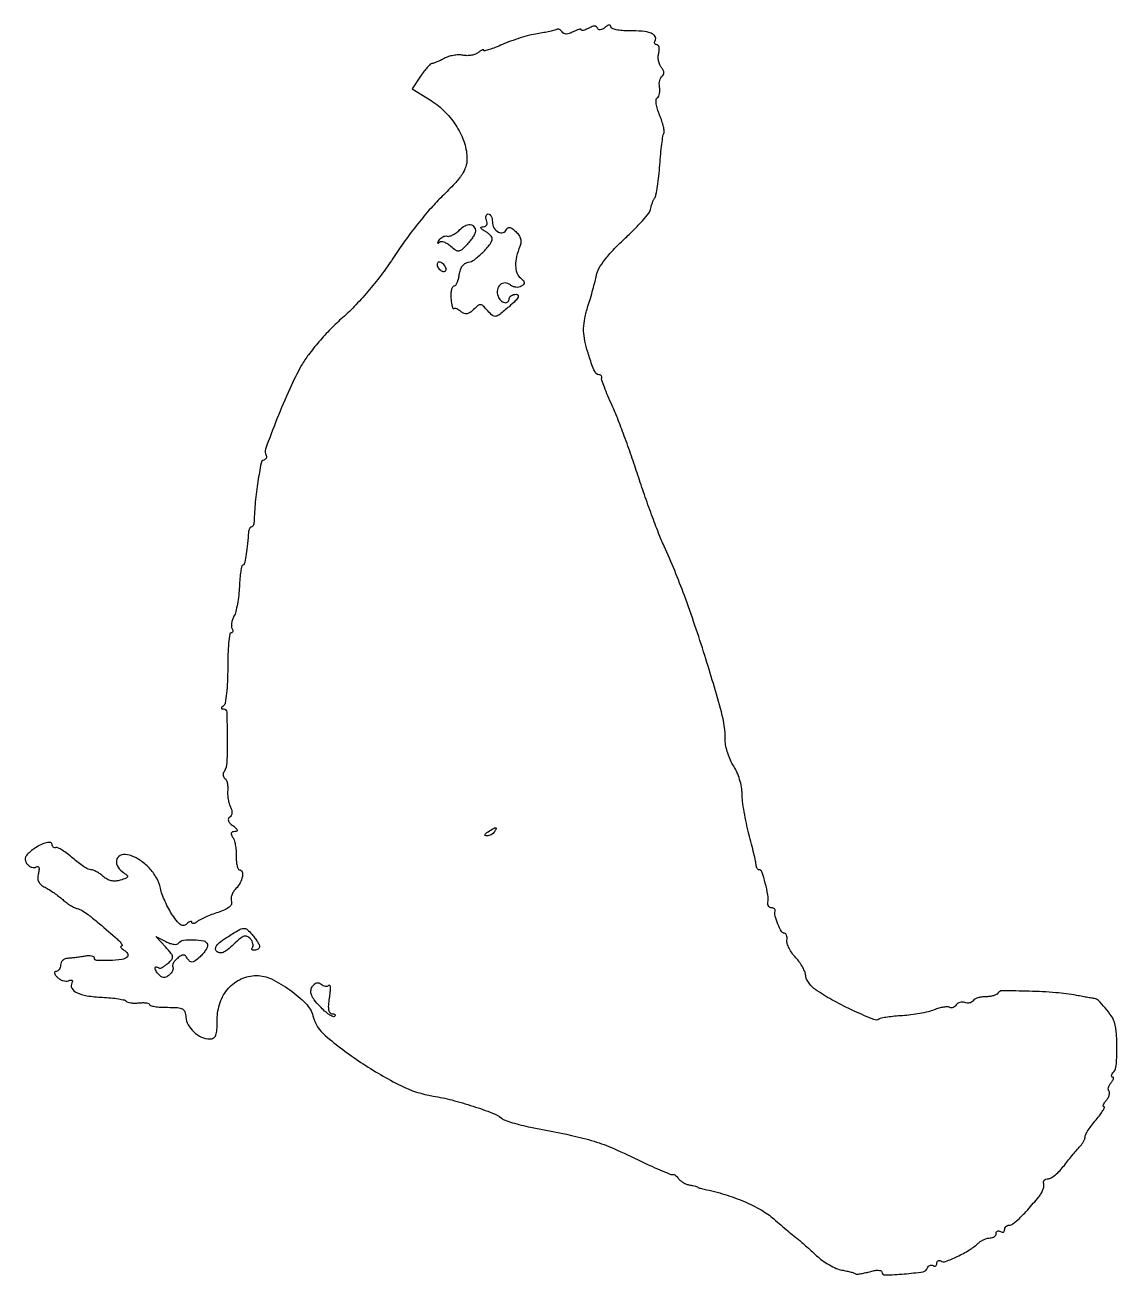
# Model space of a CAD drawing. Extents: x 1 to 259, y 0 to 296.
import ezdxf

# ---------------------------------------------------------------- set-up
doc = ezdxf.new("R2010")
doc.units = 0

msp = doc.modelspace()

# ---------------------------------------------------------------- linework, layer by layer
for points in [[(133.75, 294.888134, -0.024068), (133.078349, 294.550648, -0.047874), (132.514062, 294.362509, -0.080935), (132.133936, 294.337908, -0.386111), (132, 294.485494, 0.40153), (131.858213, 294.633586, 0.068351), (131.430327, 294.593681, 0.043288), (130.804918, 294.389198, 0.022222), (130.060688, 294.032479, -0.035531), (129.159668, 293.629714, -0.085706), (128.443546, 293.500631, -0.124799), (127.894859, 293.635467, -0.132757), (127.49159, 294.013608, 0.064827), (127.19996, 294.372002, 0.082176), (126.846788, 294.610671, 0.09849), (126.489075, 294.695922, 0.147957), (126.180902, 294.615203, -0.074717), (125.722807, 294.421094, -0.007359), (124.555595, 294.139264, -0.009164), (123.145825, 293.847798, -0.007143), (121.604102, 293.581148, 0.023501), (119.800187, 293.208017, 0.012001), (117.573606, 292.57988, 0.011898), (115.305226, 291.821213, 0.017482), (113.354102, 291.038487, -0.010226), (111.683874, 290.340146, -0.018218), (110.279017, 289.844557, -0.014034), (109.183272, 289.535816, -0.488423), (109, 289.678675, 0.393976), (108.887435, 289.799359, 0.113503), (108.611046, 289.755761, 0.053622), (108.184595, 289.528499, 0.023992), (107.675903, 289.145986, -0.084587), (107.002216, 288.756715, -0.044137), (106.064211, 288.500178, -0.042231), (105.02775, 288.40211, -0.050086), (104.048662, 288.490628, 0.054733), (103.012001, 288.574674, 0.03421), (101.798507, 288.456772, 0.03408), (100.60378, 288.172769, 0.051652), (99.622759, 287.752522, -0.012784), (98.753882, 287.297549, -0.014517), (97.898544, 286.907572, -0.013788), (97.156961, 286.618938, -0.07448), (96.733986, 286.535435, 0.179539), (96.331311, 286.364465, 0.019888), (95.620243, 285.637308, 0.02223), (94.820861, 284.668734, 0.016242), (94.018198, 283.527741), (92.068423, 280.555482), (96.505805, 277.793585, -0.060287), (99.87299, 275.086415, -0.055687), (102.600604, 271.585978, -0.057939), (104.393829, 267.726315, -0.079966), (105, 263.960387, -0.08067), (104.700892, 262.118547, -0.066638), (103.825735, 260.330004, -0.041978), (102.139688, 258.210776, -0.011503), (99.138346, 255.170549, 0.021471), (96.500227, 252.389517, 0.010645), (93.386086, 248.653071, 0.010545), (90.31648, 244.635498, 0.0152), (87.787444, 240.94629, -0.017108), (85.070761, 237.015593, -0.015143), (81.983137, 233.112355, -0.015492), (78.76037, 229.514919, -0.021435), (75.639603, 226.510322, 0.019068), (72.845332, 223.845428, 0.015142), (70.031024, 220.767452, 0.015463), (67.576032, 217.728319, 0.0337), (65.931669, 215.224929, 0.022505), (63.115209, 209.663865, 0.012042), (60.117757, 202.568645, 0.004942), (57.388432, 195.442186, 0.231361), (57.537476, 193.939363, -0.123983), (57.638645, 193.620093, -0.129711), (57.573861, 193.296889, -0.11505), (57.347121, 193.019289, -0.083961), (56.994341, 192.831447, 0.272502), (56.36104, 192.10494, 0.007285), (55.611983, 187.749306, 0.014881), (55.002405, 182.936202, 0.016411), (54.704903, 178.25, -0.047406), (54.644637, 177.771624, -0.066105), (54.496053, 177.367188, -0.084745), (54.287027, 177.094034, -0.189348), (54.047619, 177, 0.236468), (53.802654, 176.877286, 0.062865), (53.58044, 176.485938, 0.049784), (53.410786, 175.920244, 0.033421), (53.326523, 175.25, -0.010706), (53.098317, 172.391308, -0.019417), (52.771272, 170.068902, -0.01494), (52.396496, 168.298493, -0.345967), (52.016741, 168, 0.35826), (51.790766, 167.814242, 0.010572), (51.562877, 166.51469, 0.016631), (51.367369, 164.882197, 0.010128), (51.239862, 162.943626, -0.016936), (51.074596, 160.863737, -0.016833), (50.768734, 158.795551, -0.01694), (50.379786, 157.009019, -0.060864), (49.958769, 155.922959, 0.041055), (49.6013, 155.098991, 0.044254), (49.394114, 154.247998, 0.048796), (49.354201, 153.493559, 0.12792), (49.512773, 152.979333, -0.063114), (49.683673, 152.604235, -0.133822), (49.694881, 152.287679, -0.191589), (49.550099, 152.080202, -0.146777), (49.282774, 152, 0.374952), (48.950999, 151.7105, 0.009533), (48.700581, 149.576562, 0.015736), (48.523789, 146.913176, 0.009499), (48.473757, 143.75, -0.011326), (48.411166, 140.535783, -0.01646), (48.198541, 137.707623, -0.012015), (47.893864, 135.412661, -0.197809), (47.5, 134.765313, 0.028165), (47.09728, 134.432972, 0.209105), (47, 134.210532, 0.346242), (47.114938, 134.064451, 0.055669), (47.5, 134.015564, -0.399192), (48.238695, 133.292537, -0.007149), (48.372841, 127.250927, -0.011376), (48.285746, 121.385186, -0.129715), (47.617173, 119.189589, 0.079603), (47.43331, 118.74821, 0.091116), (47.408621, 118.292308, 0.100764), (47.54463, 117.893249, 0.122582), (47.819688, 117.611439, -0.150966), (48.133946, 117.25136, -0.04757), (48.363197, 116.566041, -0.042578), (48.486363, 115.708447, -0.036042), (48.473066, 114.79234, 0.036829), (48.460107, 113.791046, 0.026311), (48.586849, 112.67714, 0.026719), (48.821928, 111.622575, 0.050237), (49.13977, 110.810688, -0.052635), (49.426625, 110.067501, -0.086949), (49.486755, 109.399137, -0.108516), (49.318319, 108.854479, -0.125937), (48.942863, 108.464688, 0.16596), (48.635117, 108.09052, 0.179978), (48.633596, 107.620358, 0.104475), (48.985782, 107.059985, 0.038214), (49.690159, 106.435803, -0.018609), (50.482205, 105.787496, -0.137263), (50.745185, 105.381538, -0.391839), (50.626976, 105.133604, -0.089192), (50.127555, 105.031803, 0.072697), (49.586554, 104.939879, 0.228419), (49.327227, 104.692126, 0.193907), (49.336638, 104.299636, 0.053148), (49.646417, 103.75, -0.08319), (49.986613, 103.051863, -0.025806), (50.260404, 101.9125, -0.025009), (50.439537, 100.585926, -0.025117), (50.484964, 99.25, 0.022757), (50.521438, 98.004397, 0.036642), (50.677972, 96.954687, 0.042191), (50.915647, 96.201357, 0.304099), (51.216102, 96, -0.321171), (51.858999, 95.539543, -0.127769), (51.943238, 94.396687, -0.080376), (51.406544, 92.884244, -0.071119), (50.402873, 91.54573, 0.056402), (49.832445, 90.829724, 0.055886), (49.434366, 90.002202, 0.0611), (49.257861, 89.192658, 0.115264), (49.348602, 88.533942, -0.191518), (49.340183, 87.835166, -0.123074), (48.85286, 87.17434, -0.070291), (47.823962, 86.543362, -0.024569), (46.195729, 85.929318, 0.012919), (44.689173, 85.400901, 0.013086), (43.218433, 84.79747, 0.012973), (41.96785, 84.206487, 0.050914), (41.25, 83.747232, -0.039045), (40.769789, 83.423728, -0.095254), (40.367188, 83.288139, -0.198147), (40.110515, 83.355407, -0.235003), (40, 83.577555, 0.251773), (39.89206, 83.778327, 0.22247), (39.654891, 83.813298, 0.09042), (39.277124, 83.620568, 0.033334), (38.825162, 83.225162, -0.149423), (38.138779, 82.860157, -0.18692), (37.434085, 82.986555, -0.088204), (36.604612, 83.71848, -0.018767), (35.459303, 85.275162, -0.025275), (34.570039, 86.737899, -0.017564), (33.710377, 88.470502, -0.01776), (33.00109, 90.196341, -0.034585), (32.582268, 91.624418, 0.074342), (31.628753, 94.123131, 0.060069), (29.928189, 96.441101, 0.059708), (27.713016, 98.301535, 0.071329), (25.245074, 99.454016, 0.134701), (23.442629, 99.502114, 0.234105), (22.324135, 98.558031, 0.217974), (22.353789, 97.030033, 0.123316), (23.561517, 95.578676, -0.014865), (24.648806, 94.732907, -0.280828), (24.78389, 94.341612, -0.254713), (24.501328, 94.015491, -0.012672), (23.115278, 93.536588, -0.058953), (22.02236, 93.326894, -0.071603), (20.983035, 93.400988, -0.071602), (20.006783, 93.765215, -0.058946), (19.099596, 94.409867, 0.030007), (18.340191, 95.018421, 0.029844), (17.512059, 95.532898, 0.031259), (16.735995, 95.892329, 0.093076), (16.162601, 96, -0.122807), (15.522846, 96.159538, -0.020189), (14.414265, 96.807813, -0.021157), (13.14683, 97.697108, -0.017279), (11.867721, 98.75, 0.01719), (10.61072, 99.78507, 0.023735), (9.410343, 100.61875, 0.021668), (8.386018, 101.200144, 0.189936), (7.876379, 101.25, -0.109361), (7.54238, 101.229927, -0.13302), (7.257436, 101.357968, -0.127002), (7.06715, 101.618219, -0.094956), (7, 101.968615, 0.4025), (6.521796, 102.466419, 0.091744), (5.247039, 102.283116, 0.055785), (3.497183, 101.465201, 0.040236), (1.753531, 100.196209, 0.038887), (0.961716, 99.40139, 0.121848), (0.627198, 98.731718, 0.154162), (0.682809, 98.08019, 0.075559), (1.116838, 97.359219, 0.066907), (1.619201, 96.896393, 0.075157), (2.207356, 96.604398, 0.0854), (2.78795, 96.522346, 0.131648), (3.27083, 96.667382, -0.159513), (3.654048, 96.760031, -0.306161), (3.890581, 96.571345, -0.113942), (3.931558, 96.035645, -0.02631), (3.747721, 95.143284, 0.063503), (3.609126, 94.074388, 0.113973), (3.805418, 93.216209, 0.108075), (4.368667, 92.501077, 0.05328), (5.340197, 91.861949, -0.021858), (6.311521, 91.306928, -0.011979), (7.453058, 90.54789, -0.011921), (8.577295, 89.720256, -0.018609), (9.5, 88.949914, 0.02358), (10.371417, 88.236966, 0.021297), (11.335456, 87.583118, 0.021849), (12.249746, 87.072071, 0.061097), (12.939851, 86.824877, -0.077017), (14.067313, 86.380234, -0.029101), (15.481328, 85.438451, -0.014275), (17.648028, 83.706663, -0.002117), (21.90301, 80.070943, -0.017822), (22.763892, 79.273837, -0.041235), (23.334876, 78.603841, -0.092164), (23.54069, 78.166154, -0.486013), (23.40301, 77.984687, 0.225624), (23.20916, 77.888458, 0.311292), (23.197377, 77.700593, 0.090583), (23.462656, 77.399107, 0.026157), (23.97104, 77.03906, -0.051363), (24.485598, 76.634279, -0.083197), (24.815298, 76.187362, -0.118064), (24.914528, 75.772074, -0.198784), (24.779395, 75.446062, -0.165018), (23.49674, 74.813271, -0.023203), (20.514045, 74.559661, -0.019575), (17.562323, 74.561785, -0.402585), (17, 75.146985, 0.269517), (16.831525, 75.436832, 0.083382), (16.339062, 75.617361, 0.057874), (15.612224, 75.667866, 0.034525), (14.75, 75.568036, -0.008981), (13.760734, 75.401956, -0.00639), (12.646875, 75.249995, -0.006453), (11.580074, 75.132275, -0.013641), (10.75, 75.07431, 0.083533), (10.081636, 74.932471, 0.089438), (9.514062, 74.581204, 0.095945), (9.133993, 74.07801, 0.114392), (9, 73.5, -0.067535), (8.922201, 72.926637, -0.084261), (8.694668, 72.440625, -0.099626), (8.356949, 72.115617, -0.142866), (7.960573, 72, 0.193963), (7.667696, 71.881944, 0.250194), (7.579504, 71.610497, 0.109112), (7.760927, 71.173552, 0.035126), (8.20531, 70.625299, 0.068689), (8.80221, 70.140359, 0.061882), (9.529172, 69.814404, 0.065337), (10.270511, 69.689125, 0.101175), (10.908781, 69.795238, -0.041033), (11.445327, 69.952076, -0.200473), (11.749208, 69.892583, -0.315555), (11.83645, 69.667939, -0.078328), (11.675055, 69.283246, 0.273011), (11.649657, 68.046996, 0.154804), (12.77941, 66.992121, 0.072806), (15.229957, 66.237807, 0.026921), (18.833774, 65.878308, -0.011734), (20.884407, 65.736456, -0.017107), (22.681362, 65.507478, -0.012661), (24.130889, 65.234305, -0.204176), (24.528604, 64.953717, 0.184434), (24.852008, 64.70661, 0.037636), (25.568694, 64.552019, 0.035017), (26.478186, 64.490803, 0.02664), (27.475679, 64.546787, -0.024521), (28.443298, 64.605207, -0.040658), (29.258562, 64.548043, -0.05069), (29.834838, 64.39932, -0.313867), (30.000278, 64.161944, 0.346083), (30.205036, 63.901778, 0.020788), (31.248831, 63.694446, 0.023995), (32.621065, 63.547707, 0.014638), (34.250278, 63.5, -0.015425), (36.658262, 63.425697, -0.105815), (37.793468, 63.108413, -0.189264), (38.372736, 62.438968, -0.072341), (38.615449, 61.208629, 0.114484), (39.139117, 59.375908, 0.080528), (40.470705, 57.684753, 0.079056), (42.296916, 56.474389, 0.102696), (44.25, 56.031803, 0.140346), (45.115317, 56.262645, 0.167463), (45.656149, 56.905552, 0.077622), (45.930811, 58.177952, 0.014417), (46, 60.576923, -0.083703), (46.68615, 64.646934, -0.098662), (48.66068, 68.011354, -0.104901), (51.660516, 70.218631, -0.106731), (55.279275, 71, -0.112825), (58.803966, 70.194397, -0.042934), (63.166434, 67.607702, -0.042591), (66.967337, 64.36601, -0.134197), (68.596355, 61.472115, 0.157885), (71.516938, 56.804279, 0.027566), (79.930626, 50.495289, 0.030671), (89.398923, 44.986199, 0.076379), (97, 42.524686, -0.023377), (101.390518, 41.600507, -0.01454), (106.444698, 40.129135, -0.012229), (111.050995, 38.516157, -0.078959), (113.183457, 37.298382, 0.080146), (114.015565, 36.825794, 0.013988), (115.728891, 36.241639, 0.01487), (117.797781, 35.66711, 0.012852), (120, 35.1852, -0.004512), (129.698065, 33.231869, -0.022935), (135.029847, 31.849739, -0.028688), (139.668861, 30.120188, -0.009731), (146.20541, 27.093166, 0.005666), (148.82444, 25.854355, 0.008482), (151.141674, 24.837492, 0.004285), (153.113796, 24.031472, 0.157633), (153.593606, 23.999408, -0.152336), (153.906804, 23.98173, -0.063588), (154.284948, 23.782099, -0.054791), (154.665401, 23.446923, -0.046417), (154.988303, 23.018926, 0.082841), (155.397303, 22.551543, 0.040706), (156.049183, 22.100531, 0.038927), (156.820543, 21.731659, 0.045658), (157.600106, 21.510027, -0.007289), (158.328482, 21.362136, -0.011843), (158.941906, 21.212942, -0.00558), (159.446465, 21.071438, -0.333113), (159.5, 21, 0.31957), (159.550936, 20.928444, 0.008502), (159.940625, 20.800798, 0.014734), (160.424981, 20.66671, 0.009167), (161, 20.53675, -0.023869), (165.905282, 19.275482, -0.026243), (170.511528, 17.584268, -0.028331), (174.496144, 15.605138, -0.049534), (177.5, 13.475884, 0.001831), (179.141408, 12.059441, 0.001926), (180.765625, 10.678986, 0.001842), (182.175717, 9.498707, 0.008659), (183, 8.837698, -0.012351), (183.778115, 8.204217, -0.003436), (184.965615, 7.173434, -0.003466), (186.293915, 5.987891, -0.003631), (187.585074, 4.802146, 0.03241), (188.97839, 3.663091, 0.025871), (190.613549, 2.617768, 0.026557), (192.234648, 1.806567, 0.057935), (193.562546, 1.40288, -0.008835), (194.695793, 1.176632, -0.012063), (195.707469, 0.930291, -0.008955), (196.535979, 0.691256, -0.122255), (196.802746, 0.530588, 0.221946), (197.073907, 0.43204, 0.015177), (197.907518, 0.531351, 0.019396), (198.929424, 0.725462, 0.0132), (200.075273, 1.021588, -0.025339), (201.212931, 1.286322, -0.04752), (202.153216, 1.364541, -0.070266), (202.791952, 1.266519, -0.330896), (203, 0.986569, 0.421409), (203.763421, 0.241629, 0.015365), (208.240113, 0.489134, 0.015767), (212.738048, 1.020039, 0.282155), (213.805907, 1.917721, -0.09417), (214.015135, 2.292177, -0.120859), (214.332288, 2.52484, -0.127045), (214.708515, 2.577717, -0.110565), (215.08541, 2.447214, 0.099764), (215.434119, 2.318063, 0.176677), (215.731339, 2.37643, 0.16868), (215.930416, 2.616203, 0.08992), (216, 3, -0.089516), (216.069303, 3.383992, -0.168304), (216.267743, 3.624137, -0.176998), (216.563969, 3.68306, -0.100223), (216.911467, 3.554716, 0.233042), (218.047764, 3.445681, 0.019951), (220.817103, 4.623544, 0.026651), (223.660544, 6.159725, 0.048057), (225.775802, 7.75, -0.044972), (226.404126, 8.228465, -0.035132), (227.160928, 8.632812, -0.036158), (227.925502, 8.910327, -0.069083), (228.571429, 9, 0.072485), (229.11733, 9.079557, 0.087342), (229.580357, 9.311086, 0.100474), (229.889898, 9.655168, 0.133873), (230, 10.059017, -0.108972), (230.078288, 10.413961, -0.182303), (230.29375, 10.6254, -0.161196), (230.6179, 10.656512, -0.082592), (231, 10.5, 0.082592), (231.3821, 10.343488, 0.161196), (231.70625, 10.3746, 0.182303), (231.921712, 10.586039, 0.108972), (232, 10.940983, -0.097951), (232.079946, 11.345161, -0.097682), (232.307776, 11.688914, -0.098196), (232.647904, 11.919111, -0.100137), (233.047749, 12, 0.16787), (233.965714, 12.317135, 0.024548), (235.476995, 13.627631, 0.020419), (237.452023, 15.678686, 0.007566), (240.067311, 18.717976, 0.040367), (240.637371, 19.525441, 0.043018), (241.056536, 20.397492, 0.047168), (241.27803, 21.204677, 0.124461), (241.233978, 21.798066, -0.117531), (241.193702, 22.255805, -0.141887), (241.372192, 22.646932, -0.128371), (241.750224, 22.908587, -0.087747), (242.2671, 23, 0.140157), (242.975197, 23.202467, 0.033051), (243.98457, 23.927768, 0.031497), (245.076527, 24.949384, 0.026502), (246.100433, 26.15836, -0.005054), (247.110813, 27.460701, -0.004833), (248.162315, 28.762077, -0.004794), (249.11256, 29.892883, -0.017237), (249.75, 30.586932, 0.035002), (250.22835, 31.146391, 0.033294), (250.632812, 31.776212, 0.035084), (250.913416, 32.381401, 0.091257), (251, 32.851846, -0.125383), (251.14188, 33.408738, -0.016864), (251.760488, 34.458143, -0.018601), (252.597561, 35.672353, -0.014684), (253.588894, 36.923275, 0.012745), (254.532382, 38.104385, 0.025158), (255.208344, 39.096212, 0.031677), (255.58654, 39.814595, 0.543724), (255.466449, 40, -0.363909), (255.308226, 40.132736, -0.131539), (255.335644, 40.447724, -0.059922), (255.583797, 40.938549, -0.026236), (256.020056, 41.524166, 0.04288), (256.457597, 42.154185, 0.059266), (256.727238, 42.786794, 0.074703), (256.800908, 43.327581, 0.195345), (256.651177, 43.682157, -0.177177), (256.492108, 44.024753, -0.080741), (256.530707, 44.524011, -0.064882), (256.751805, 45.097664, -0.048855), (257.131121, 45.657991, 0.03138), (257.507117, 46.173696, 0.074889), (257.698909, 46.605785, 0.168576), (257.680843, 46.880088, 0.301415), (257.5, 47, -0.269685), (257.30869, 47.11128, -0.181847), (257.268084, 47.367188, -0.083616), (257.423865, 47.769725, -0.034848), (257.756515, 48.25, 0.149048), (258.353879, 49.74774, 0.017384), (258.531837, 53.389524, 0.021928), (258.418856, 57.181364, 0.05181), (257.921197, 59.960954, 0.080115), (257.233481, 61.419555, 0.024827), (255.760546, 63.356653, 0.020656), (254.152513, 65.113989, 0.170879), (253.192761, 65.577529, -0.014109), (252.753423, 65.639291, -0.001316), (251.675374, 65.824914, -0.00169), (250.390976, 66.054026, -0.001327), (249, 66.31082, 0.026534), (244.092201, 66.963223, 0.012892), (237.773441, 67.300453, 0.005272), (231.447334, 67.40796, 0.261655), (230.390848, 66.823388, -0.145145), (230.035432, 66.505995, -0.04082), (229.331748, 66.24187, -0.037491), (228.449129, 66.060628, -0.031906), (227.5, 66, 0.036906), (226.54489, 65.929406, 0.040938), (225.644118, 65.719079, 0.044929), (224.918646, 65.411487, 0.132368), (224.526992, 65.043674, -0.119091), (224.197939, 64.718052, -0.081683), (223.708064, 64.52234, -0.074475), (223.135828, 64.483134, -0.071657), (222.569126, 64.611848, 0.081176), (221.996447, 64.730567, 0.077827), (221.40692, 64.663708, 0.081799), (220.891443, 64.426359, 0.106015), (220.532052, 64.051862, -0.076557), (220.212176, 63.67698, -0.089593), (219.809887, 63.439712, -0.100758), (219.389449, 63.374734, -0.127197), (219.014818, 63.490842, 0.148513), (218.51029, 63.624357, 0.030598), (217.584171, 63.53392, 0.029697), (216.480989, 63.289662, 0.024161), (215.333916, 62.90241, -0.033793), (213.923582, 62.456331, -0.014062), (211.969854, 62.038574, -0.013838), (209.84495, 61.706862, -0.0174), (207.861333, 61.523081, 0.009996), (206.019034, 61.379866, 0.012568), (204.320137, 61.170343, 0.010749), (202.915072, 60.930106, 0.090933), (202.32007, 60.697814, -0.241988), (201.06758, 60.599006, -0.008355), (196.437987, 62.626777, -0.016118), (191.674657, 64.997306, -0.025059), (187.75, 67.371874, -0.03962), (186.69779, 68.211367, -0.041388), (185.807813, 69.195011, -0.04502), (185.192243, 70.17091, -0.118743), (185, 70.968987, 0.093401), (184.841632, 71.809376, 0.032144), (184.31607, 72.935105, 0.030626), (183.562758, 74.130575, 0.030983), (182.671729, 75.220201, -0.034173), (181.798455, 76.302114, -0.036051), (181.097825, 77.474397, -0.038645), (180.649993, 78.5658, -0.114966), (180.583245, 79.366224, 0.049088), (180.613058, 79.991661, 0.076104), (180.504632, 80.520078, 0.105221), (180.281751, 80.872465, 0.20197), (179.978904, 81, -0.270144), (179.274042, 81.410809, -0.03059), (178.430812, 83.137646, -0.034504), (177.799938, 85.015493, -0.129058), (177.801875, 86.25, 0.143065), (177.794473, 86.535332, 0.134597), (177.635174, 86.779687, 0.109206), (177.340304, 86.943829, 0.072726), (176.956163, 87, -0.124772), (176.572237, 87.097322, -0.117561), (176.271029, 87.367188, -0.10485), (176.100927, 87.77263, -0.082484), (176.089606, 88.25, 0.077355), (176.064781, 90.086362, 0.02261), (175.465596, 92.85499, 0.014752), (174.668929, 95.545794, 0.324038), (174.041667, 96, -0.168096), (173.767044, 96.095011, -0.089303), (173.525175, 96.367188, -0.071843), (173.351732, 96.77184, -0.054383), (173.278079, 97.25, 0.041674), (173.177978, 98.030999, 0.004098), (172.765703, 99.883592, 0.005157), (172.23254, 102.086309, 0.004065), (171.611412, 104.460099, -0.012864), (170.993987, 107.001534, -0.010976), (170.471417, 109.709264, -0.011117), (170.10493, 112.193584, -0.030602), (169.993411, 113.960099, 0.045483), (169.846994, 115.533938, 0.028056), (169.405128, 117.341404, 0.028016), (168.76177, 119.093664, 0.044294), (168, 120.5, -0.039919), (167.238552, 121.87689, -0.027667), (166.594872, 123.53624, -0.028003), (166.151844, 125.210172, -0.0502), (166.006589, 126.62337, 0.066511), (165.100611, 133.296731, 0.009349), (161.16504, 146.657571, 0.011486), (156.34662, 160.811384, 0.01895), (151.555705, 172.5, -0.013273), (150.270561, 175.536731, -0.004876), (148.61219, 179.88904, -0.004829), (146.891947, 184.681273, -0.005777), (145.367682, 189.228645, 0.005625), (143.850542, 193.759331, 0.004802), (142.15196, 198.501087, 0.004842), (140.524029, 202.783578, 0.013701), (139.277655, 205.728645, -0.006926), (138.282388, 207.994348, -0.01002), (137.471311, 210.024977, -0.006093), (136.84986, 211.739242, -0.142721), (136.82324, 212.25, 0.11912), (136.821621, 212.535708, 0.128915), (136.688587, 212.779687, 0.117149), (136.440423, 212.942967, 0.087398), (136.116631, 213, -0.224245), (135.537756, 213.273367, -0.063838), (134.994661, 214.137868, -0.029826), (134.351216, 215.778443, -0.005011), (133.340134, 219, -0.031719), (132.725685, 221.6163, -0.047795), (132.557919, 223.950835, -0.045696), (132.835317, 226.350109, -0.026071), (133.582087, 229.173576, 0.006575), (134.157368, 231.049592, 0.005067), (134.737173, 233.110363, 0.005125), (135.239816, 235.047483, 0.012183), (135.56351, 236.5, -0.083772), (136.180461, 238.128903, -0.03167), (137.544487, 240.155008, -0.0264), (139.532866, 242.47474, -0.015513), (142.135699, 245.041143, 0.010463), (144.442221, 247.269902, 0.014184), (146.423757, 249.383114, 0.011091), (147.968013, 251.206485, 0.133448), (148.33595, 252.041143, -0.031317), (148.475684, 252.688837, -0.019241), (148.716521, 253.431533, -0.019266), (149.012656, 254.150774, -0.032358), (149.322167, 254.725778, 0.091126), (149.645776, 255.543719, 0.010026), (149.998251, 257.537985, 0.011977), (150.315986, 259.950797, 0.009416), (150.548172, 262.577943, -0.006053), (150.760025, 265.173978, -0.008438), (151.016815, 267.490362, -0.005557), (151.285181, 269.417094, -0.101361), (151.497485, 269.995931, 0.17343), (151.605551, 270.502618, 0.022974), (151.406958, 271.598616, 0.024407), (151.035039, 272.921858, 0.018246), (150.502293, 274.340269, -0.024057), (149.974633, 275.796306, -0.041509), (149.697854, 277.054096, -0.051952), (149.66936, 278.009428, -0.240277), (149.947465, 278.467532, 0.140537), (150.276477, 278.829328, 0.061055), (150.493232, 279.448436, 0.053643), (150.575349, 280.208429, 0.047711), (150.5, 281, -0.050609), (150.429033, 281.794185, -0.055361), (150.523655, 282.562002, -0.062554), (150.75937, 283.191724, -0.134326), (151.110026, 283.568, 0.133929), (151.441158, 283.922771, 0.144362), (151.534072, 284.38605, 0.103695), (151.363024, 284.94802, 0.047688), (150.930534, 285.583701, -0.077883), (150.522345, 286.268897, -0.048971), (150.260679, 287.165503, -0.047922), (150.173917, 288.123507, -0.062663), (150.288356, 288.994674, 0.043675), (150.41903, 289.762903, 0.074552), (150.375131, 290.410935, 0.111895), (150.173043, 290.840947, 0.23114), (149.847363, 291, -0.11213), (149.525064, 291.073199, -0.183867), (149.334554, 291.273452, -0.158678), (149.309743, 291.575105, -0.0804), (149.457295, 291.930902, 0.290144), (149.446356, 292.907042, 0.158561), (148.479951, 293.689024, 0.070005), (146.389954, 294.169615, 0.024922), (143.320897, 294.281391, -0.022063), (141.66482, 294.33223, -0.035569), (140.269263, 294.537321, -0.040278), (139.263698, 294.845665, -0.307351), (139, 295.234126, 0.180146), (138.8854, 295.541878, 0.246518), (138.615099, 295.648108, 0.112115), (138.173615, 295.495785, 0.034311), (137.597246, 295.080707, -0.043802), (136.996909, 294.665417, -0.103497), (136.481558, 294.499558, -0.16706), (136.094553, 294.588522, -0.169884), (135.847246, 294.896086, 0.162806), (135.576684, 295.242229, 0.14816), (135.141119, 295.372391, 0.091773), (134.52932, 295.256743, 0.035988)], [(107, 246.89917, -0.117764), (106.877665, 246.386965, -0.02464), (106.417485, 245.579813, -0.024573), (105.776091, 244.674845, -0.021082), (105.016971, 243.787841, -0.019315), (103.772865, 242.5518, -0.157547), (103.053884, 242.221195, -0.186483), (102.339996, 242.40368, -0.029151), (101.185819, 243.331836, 0.042509), (100.417432, 243.91669, 0.058698), (99.637013, 244.292105, 0.07384), (98.961417, 244.417622, 0.195699), (98.508523, 244.252182, -0.049565), (98.243602, 244.055882, -0.536646), (98.143809, 244.103647, -0.150043), (98.180357, 244.332229, -0.01677), (98.431315, 244.802786, -0.07128), (98.800881, 245.273302, -0.073422), (99.2843, 245.615576, -0.080351), (99.803781, 245.781497, -0.118183), (100.279141, 245.740286, 0.15005), (100.828058, 245.72718, 0.048212), (101.596228, 246.025439, 0.043092), (102.43558, 246.54333, 0.036625), (103.223975, 247.223975, -0.071249), (104.542601, 248.212199, -0.147733), (105.789437, 248.474745, -0.220093), (106.654569, 247.980454, -0.155852)], [(111, 249.106989, 0.133328), (111.378097, 247.714278, 0.1366), (112.406167, 246.719206, 0.195463), (113.540405, 246.5922, 0.239335), (114.315494, 247.306177, -0.143309), (114.630322, 247.727908, -0.218099), (115.069612, 247.824012, -0.109775), (115.678012, 247.542945, -0.027359), (116.516846, 246.827541, -0.052193), (117.238256, 245.980813, -0.081762), (117.643312, 245.116388, -0.090279), (117.727533, 244.232239, -0.078456), (117.504516, 243.327541, 0.039547), (116.714882, 240.93857, 0.064085), (116.475745, 238.815805, 0.08138), (116.78523, 237.097655, 0.135178), (117.622002, 235.898748, -0.031927), (118.316286, 235.243399, -0.163051), (118.533097, 234.767072, -0.221326), (118.387412, 234.344147, -0.062544), (117.830873, 233.895474, -0.09935), (117.248565, 233.679261, -0.070157), (116.548828, 233.667091, -0.06724), (115.842586, 233.852679, -0.075511), (115.241157, 234.214821, 0.165979), (113.998462, 234.687924, 0.195906), (112.82528, 234.256875, 0.17049), (112.178801, 233.056565, 0.131428), (112.335833, 231.567217, 0.102435), (112.987412, 230.551929, 0.147633), (113.916523, 230.040821, 0.24244), (114.667948, 230.245493, 0.210313), (115, 231, -0.16054), (115.125709, 231.381428, -0.096621), (115.480431, 231.70625, -0.078186), (116.010029, 231.925635, -0.059238), (116.635509, 232, -0.259371), (117.059459, 231.764218, -0.278022), (117.065736, 231.293547, -0.067659), (116.385294, 230.424234, -0.013453), (114.930482, 229.083388, -0.008991), (112.740362, 227.239541, -0.123591), (111.806148, 226.804456, -0.226291), (111.022339, 227.008915, -0.039043), (109.899217, 228.116204, 0.021612), (108.850532, 229.224728, 0.170296), (108.217465, 229.517028, 0.193364), (107.584274, 229.330273, 0.029152), (106.576365, 228.433508, -0.039893), (105.728692, 227.711289, -0.111496), (105.014887, 227.406264, -0.140165), (104.340999, 227.47167, -0.07953), (103.630112, 227.892017, 0.031691), (103.097026, 228.280178, 0.046817), (102.58216, 228.543292, 0.057641), (102.155168, 228.658583, 0.236872), (101.907991, 228.577601, -0.530567), (101.736772, 228.611209, -0.040005), (101.558235, 229.147442, -0.028342), (101.399607, 229.996185, -0.01406), (101.290257, 231.086277, -0.028939), (101.274626, 232.20282, -0.046678), (101.404539, 233.144094, -0.060708), (101.644771, 233.798742, -0.281561), (101.973834, 234, 0.2344), (102.339283, 234.181283, 0.055824), (102.697691, 234.781522, 0.045856), (102.99719, 235.641542, 0.031282), (103.183578, 236.660501, -0.051466), (103.434097, 237.77442, -0.074475), (103.892679, 238.67112, -0.088293), (104.521197, 239.284559, -0.114148), (105.270493, 239.575025, 0.128287), (106.736078, 240.190666, 0.031577), (108.72307, 241.919372, 0.030457), (110.465563, 243.863461, 0.156869), (110.966731, 245.20031, 0.170396), (110.866273, 245.536854, 0.039255), (110.476165, 245.994318, 0.036188), (109.917505, 246.478289, 0.02854), (109.25, 246.919901, -0.018981), (108.520965, 247.382441, -0.153494), (108.280172, 247.690875, -0.430826), (108.378308, 247.891293, -0.069979), (108.856989, 247.969591, 0.11295), (109.350496, 248.094214, 0.1579), (109.669922, 248.413713, 0.135588), (109.770114, 248.901611, 0.074994), (109.638374, 249.5, -0.055937), (109.488865, 250.074366, -0.100118), (109.516384, 250.559375, -0.147206), (109.710807, 250.877514, -0.184534), (110.031385, 251, -0.187481), (110.40121, 250.856278, -0.089369), (110.715469, 250.443928, -0.069192), (110.928552, 249.831408, -0.049195)], [(100, 237.881966, -0.117858), (99.920761, 237.550471, -0.186277), (99.70625, 237.357263, -0.154201), (99.382383, 237.338175, -0.076764), (99, 237.5, -0.064269), (98.617474, 237.810561, -0.051777), (98.29375, 238.230237, -0.053414), (98.073533, 238.689814, -0.085235), (98, 239.118034, -0.117858), (98.079239, 239.449529, -0.186277), (98.29375, 239.642737, -0.154201), (98.617617, 239.661825, -0.076764), (99, 239.5, -0.064269), (99.382526, 239.189439, -0.051777), (99.70625, 238.769763, -0.053414), (99.926467, 238.310186, -0.085235)], [(111.5, 105, -0.075854), (111.175433, 104.618541, -0.054031), (110.713662, 104.298248, -0.053889), (110.192374, 104.083483, -0.074131), (109.690983, 104.015313, -0.102799), (109.327599, 104.095709, -0.37991), (109.239151, 104.292684, -0.147021), (109.445888, 104.597454, -0.027275), (110, 105, -0.008108), (111.281145, 105.798791, -0.136158), (111.758161, 105.931144, -0.541951), (111.886554, 105.734105, -0.034464)], [(36.877174, 78.646755, -0.20279), (38.0415, 79.344841, -0.043082), (40.453679, 79.474822, -0.042481), (42.807719, 79.197681, -0.266021), (43.682698, 78.427007, -0.16692), (43.681564, 77.885412, -0.048369), (43.32858, 77.114828, -0.042808), (42.734529, 76.268076, -0.034487), (41.963281, 75.46677, -0.020143), (40.813318, 74.507406, -0.123083), (40.109503, 74.20145, -0.218376), (39.556762, 74.351375, -0.080763), (39.015166, 74.975461, 0.053355), (38.498153, 75.641372, 0.193383), (38.018292, 75.85679, 0.153667), (37.448447, 75.702115, 0.030692), (36.587226, 75.072391, 0.041984), (36.023326, 74.51828, 0.056832), (35.622206, 73.927787, 0.070374), (35.430627, 73.390705, 0.191203), (35.5, 73, -0.171737), (35.582209, 72.620664, -0.076769), (35.439156, 72.12314, -0.062754), (35.105251, 71.588843, -0.04858), (34.621668, 71.100976, -0.06121), (33.902383, 70.639473, -0.149907), (33.287252, 70.546134, -0.136429), (32.687498, 70.812669, -0.047209), (32.010234, 71.487669, -0.042444), (31.420977, 72.334573, -0.198352), (31.3447, 72.911607, -0.427493), (31.669158, 73.089973, -0.08016), (32.346305, 72.75, 0.26603), (32.57097, 72.726264, 0.025007), (33.086441, 72.984714, 0.026815), (33.708074, 73.381739, 0.017684), (34.379617, 73.900091, 0.044777), (35.275489, 74.790285, 0.216112), (35.464634, 75.464773, 0.134278), (35.113632, 76.252387, 0.014203), (33.783311, 77.785808), (31.5, 80.271435), (33.877174, 79.032472, 0.036854), (34.832958, 78.62071, 0.051355), (35.739008, 78.408096, 0.063161), (36.4699, 78.406841, 0.206829)], [(56, 77.84699, -0.136614), (55.910071, 77.524, -0.10027), (55.657292, 77.248803, -0.086407), (55.279193, 77.063556, -0.070915), (54.833333, 77, -0.057388), (54.43152, 77.046271, -0.172529), (54.20266, 77.193285, -0.253554), (54.167715, 77.407824, -0.113033), (54.324657, 77.657991, 0.175926), (54.490449, 78.012813, 0.081119), (54.452717, 78.528331, 0.065275), (54.226464, 79.119875, 0.049302), (53.836618, 79.696864, 0.110122), (53.112453, 80.257397, 0.193699), (52.367888, 80.299653, 0.094051), (51.411801, 79.760432, 0.01573), (49.838701, 78.345466, -0.020815), (48.423654, 77.098457, -0.07292), (47.380887, 76.480246, -0.133334), (46.564917, 76.378159, -0.1626), (45.879841, 76.720159, -0.209981), (45.621767, 77.382683, -0.155523), (45.895419, 78.129867, -0.069722), (46.83893, 79.0483, -0.017013), (48.636434, 80.274581, -0.008396), (51.197675, 81.837412, -0.113997), (52.235155, 82.162975, -0.200181), (53.06608, 81.889384, -0.035567), (54.25, 80.708005, -0.019076), (54.919952, 79.874812, -0.022534), (55.485937, 79.036797, -0.022148), (55.89451, 78.297139, -0.115606)], [(72.36703, 68.700363, -0.555978), (72.576849, 68.651358, -0.073761), (72.677062, 68.098306, -0.033185), (72.641509, 67.063576, -0.01423), (72.463338, 65.691687, 0.018998), (72.259744, 63.997744, 0.063513), (72.31025, 62.881942, 0.126469), (72.598248, 62.243377, 0.227692), (73.104984, 62, -0.051693), (73.532775, 61.955654, -0.155321), (73.785314, 61.812808, -0.25929), (73.836419, 61.604374, -0.130339), (73.696085, 61.362752, -0.320309), (73.281818, 61.293587, -0.037023), (72.420212, 61.796736, -0.033615), (71.371154, 62.627451, -0.02062), (70.247545, 63.735002, -0.021275), (68.918947, 65.284436, -0.072306), (68.257338, 66.434855, -0.117538), (68.117942, 67.399262, -0.118625), (68.429561, 68.31922, -0.057335), (68.930368, 68.941964, -0.122564), (69.457792, 69.254578, -0.148017), (70.00207, 69.253074, -0.09934), (70.553444, 68.955646, 0.062911), (71.036675, 68.647905, 0.075535), (71.552547, 68.49361, 0.08875), (72.020278, 68.511015, 0.14377)]]:
    msp.add_lwpolyline(points, format="xyb", close=True)

doc.saveas('drawing.dxf')
